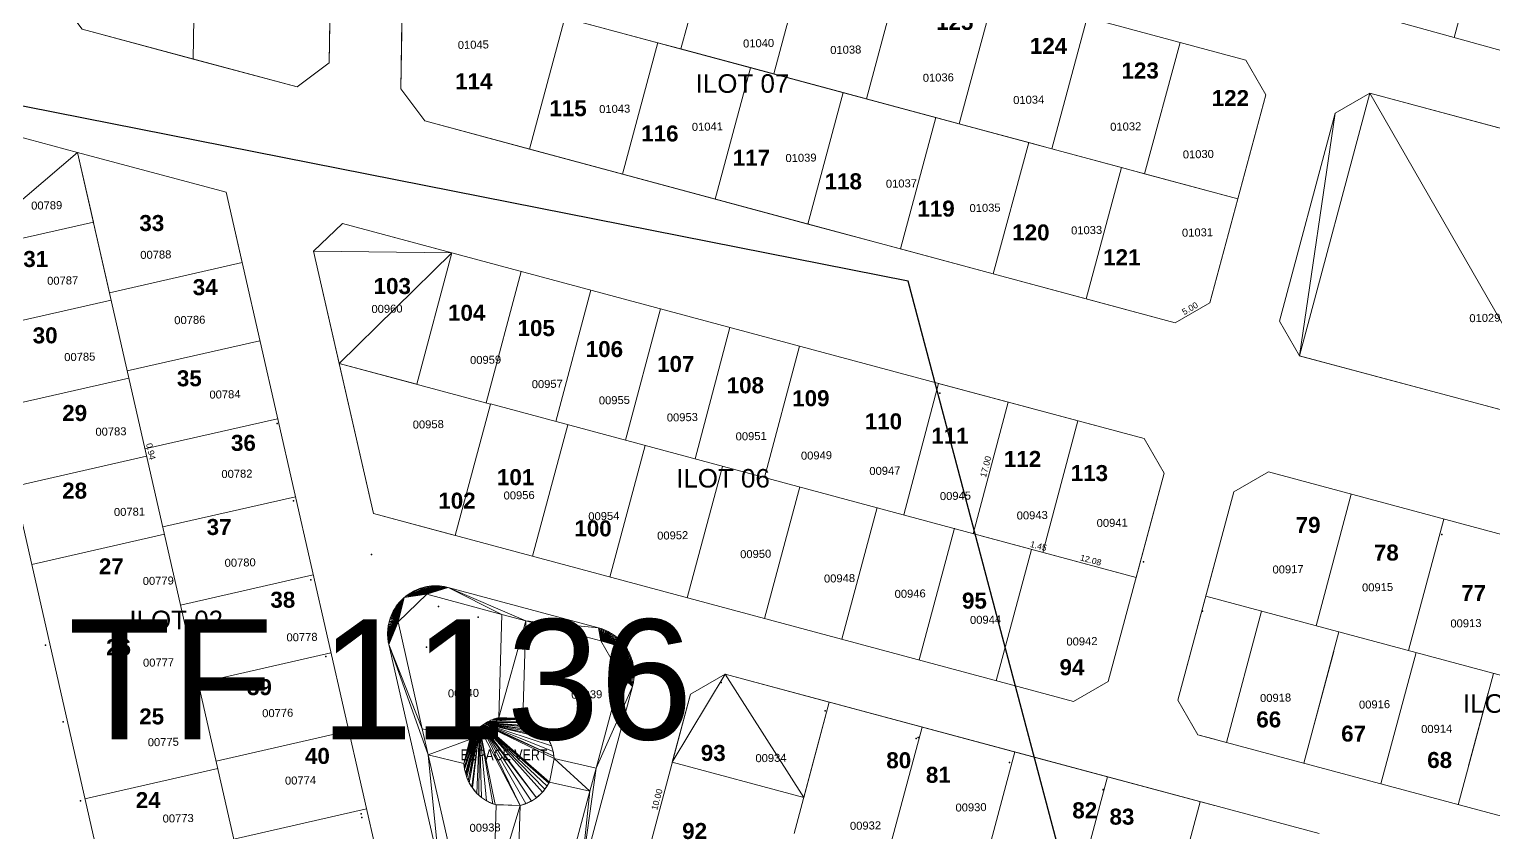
# Model space of a CAD drawing. Header units: metres. Extents: x 251686 to 255059, y 1627526 to 1631912.
# Drawn here: x 253675.9 to 253858.9, y 1630699 to 1630799.4 of the extents above; entities that cross this region are included whole.
import ezdxf
from ezdxf.enums import TextEntityAlignment as Align

# ---------------------------------------------------------------- set-up
doc = ezdxf.new("R2010")
doc.units = ezdxf.units.M
doc.header["$MEASUREMENT"] = 0
for name, color, linetype in [('limites_parcelles', 7, 'Continuous'), ('limites_tf', 7, 'Continuous'), ('numero_lot', 7, 'Continuous'), ('numero_parcelle', 7, 'Continuous'), ('toponymie', 7, 'Continuous')]:
    doc.layers.add(name, color=color, linetype=linetype)
for name, color, linetype, lineweight in [('LimiteTF', 4, 'Continuous', 13), ('Numero_TF', 7, 'Continuous', 0), ('TopoAlt', 3, 'Continuous', 0), ('TopoMat', 4, 'Continuous', 0)]:
    doc.layers.add(name, color=color, linetype=linetype, lineweight=lineweight)
doc.styles.add('Arial Narrow2', font='ARIALN.TTF', dxfattribs={"height": 1.352178})
doc.styles.add('Arial4', font='arial.ttf', dxfattribs={"height": 0.773129})
doc.styles.add('Arial9', font='arial.ttf', dxfattribs={"height": 2.319387})
doc.styles.get("Standard").update_dxf_attribs({"font": 'txt.shx'})
doc.styles.add('Style-Arial', font='arial.ttf')
doc.styles.add('style1', font='')
doc.styles.get('style1').set_extended_font_data('Times New Roman', bold=True)

# ---------------------------------------------------------------- blocks, each defined once
blk = doc.blocks.new('TCPOINT_108')
at = {"color": 0}
blk.add_point((0, 0), dxfattribs=at)
at = {"layer": 'TopoAlt'}
blk.add_attdef('ALT', text='', height=0.00762, dxfattribs=at).set_placement((0.00254, -0.00254), align=Align.TOP_LEFT)
at = {"layer": 'TopoMat'}
blk.add_attdef('MAT', (0.00254, 0.00254), '', height=0.01524, dxfattribs=at)
blk = doc.blocks.new('*U84')
at = {"layer": 'LimiteTF', "color": 5, "linetype": 'Continuous', "lineweight": 30}
for p, q in [((-15.864134, -44.465031), (-180.614134, -11.925031)), ((17.216029, -169.025147), (-15.864134, -44.465031))]:
    blk.add_line(p, q, dxfattribs=at)

msp = doc.modelspace()

# ---------------------------------------------------------------- linework, layer by layer
at = {"layer": 'limites_parcelles', "color": 7, "linetype": 'Continuous', "lineweight": 0}
for p, q in [((253696.402347, 1630795.689663), (253698.389057, 1630908.691025)), ((253713.398577, 1630795.21158), (253715.363251, 1630906.964568)), ((253827.939607, 1630795.564954), (253726.828354, 1630822.771838)), ((253722.832713, 1630819.764654), (253722.343674, 1630791.95162)), ((253858.407489, 1630814.797954), (253854.001095, 1630798.376253)), ((253757.363566, 1630796.949269), (253761.78107, 1630813.366697)), ((253768.952798, 1630793.830866), (253773.370241, 1630810.248294)), ((253780.541908, 1630790.712585), (253784.959412, 1630807.130013)), ((253722.595992, 1630806.304295), (253826.946389, 1630778.224751)), ((253792.131018, 1630787.59406), (253796.548522, 1630804.011488)), ((253742.870738, 1630800.848646), (253738.452869, 1630784.430913)), ((253803.72025, 1630784.475901), (253808.137754, 1630800.893329)), ((253897.373609, 1630786.376207), (253844.952685, 1630800.879778)), ((253682.542069, 1630799.406707), (253709.404432, 1630792.202809)), ((253754.467296, 1630797.75759), (253750.042101, 1630781.312632)), ((253815.309361, 1630781.357254), (253819.726864, 1630797.774682)), ((253766.049203, 1630794.612268), (253761.631272, 1630778.194291)), ((253827.939668, 1630795.565015), (253830.436905, 1630791.232604)), ((253722.343674, 1630791.95162), (253725.350339, 1630787.956712)), ((253773.220382, 1630775.075643), (253777.638191, 1630791.493071)), ((253823.45691, 1630765.220682), (253830.436905, 1630791.232604)), ((253843.469847, 1630791.428), (253876.158384, 1630782.656782)), ((253839.138291, 1630788.929115), (253832.158235, 1630762.917254)), ((253819.124622, 1630762.723444), (253725.350339, 1630787.956712)), ((253784.809553, 1630771.957118), (253789.227301, 1630788.374607)), ((253796.398663, 1630768.838654), (253800.816411, 1630785.256082)), ((253664.450986, 1630784.28545), (253690.213489, 1630671.142897)), ((253708.109909, 1630669.12594), (253681.947426, 1630784.025166)), ((253812.405643, 1630782.137984), (253807.987773, 1630765.719946)), ((253700.519248, 1630779.041923), (253726.25178, 1630666.031099)), ((253823.45691, 1630765.220682), (253826.946389, 1630778.224751)), ((253789.874165, 1630755.068323), (253715.061642, 1630775.139616)), ((253685.943189, 1630766.477419), (253702.521036, 1630770.2505)), ((253711.458685, 1630771.671929), (253718.920548, 1630738.898055)), ((253728.709156, 1630771.481416), (253724.340395, 1630755.05001)), ((253733.033662, 1630752.714779), (253737.401966, 1630769.146002)), ((253741.732881, 1630750.404941), (253746.095599, 1630766.813579)), ((253669.573405, 1630761.78901), (253686.151465, 1630765.562152)), ((253819.123889, 1630762.722956), (253823.45691, 1630765.220682)), ((253750.426484, 1630748.072579), (253754.789171, 1630764.481216)), ((253832.158235, 1630762.917254), (253834.657059, 1630758.585697)), ((253759.120117, 1630745.740155), (253763.482805, 1630762.148793)), ((253688.163569, 1630756.725924), (253704.741416, 1630760.499005)), ((253767.81375, 1630743.407793), (253772.176438, 1630759.816431)), ((253834.635939, 1630758.622262), (253867.353593, 1630749.843169)), ((253671.793846, 1630752.037454), (253688.371907, 1630755.810596)), ((253785.201017, 1630738.743007), (253789.563705, 1630755.151645)), ((253789.563705, 1630755.151645), (253815.238857, 1630748.263397)), ((253815.238796, 1630748.263336), (253789.874165, 1630755.068323)), ((253733.561983, 1630752.572794), (253729.156657, 1630736.151826)), ((253733.568272, 1630752.596237), (253814.246371, 1630730.894626)), ((253793.884334, 1630736.371822), (253798.257338, 1630752.819222)), ((253690.38398, 1630746.974368), (253706.961827, 1630750.747449)), ((253802.576441, 1630734.033783), (253806.950971, 1630750.48686)), ((253743.221548, 1630749.981308), (253738.816131, 1630733.56034)), ((253815.238857, 1630748.263397), (253817.744823, 1630743.932634)), ((253752.881297, 1630747.38976), (253748.476185, 1630730.96867)), ((253674.014257, 1630742.285837), (253690.592501, 1630746.05904)), ((253762.539824, 1630744.79455), (253758.13514, 1630728.377245)), ((253817.744884, 1630743.932695), (253810.764401, 1630717.91827)), ((253817.744823, 1630743.932634), (253814.246432, 1630730.89487)), ((253826.437541, 1630741.597586), (253830.769097, 1630744.096349)), ((253915.978057, 1630721.232374), (253830.769097, 1630744.096349)), ((253692.604208, 1630737.22214), (253709.182329, 1630740.995893)), ((253772.209279, 1630742.239811), (253767.794705, 1630725.785697)), ((253819.457851, 1630715.585297), (253826.437541, 1630741.597586)), ((253841.096953, 1630741.32546), (253836.725292, 1630724.883493)), ((253781.868722, 1630739.647958), (253777.454209, 1630723.194149)), ((253718.920548, 1630738.897933), (253799.90212, 1630717.171541)), ((253852.688321, 1630738.215236), (253848.281988, 1630721.793963)), ((253676.234698, 1630732.534281), (253692.812728, 1630736.307423)), ((253791.528226, 1630737.056045), (253787.113836, 1630720.602602)), ((253814.246432, 1630730.89487), (253794.873645, 1630736.105617)), ((253796.77334, 1630718.010932), (253801.173447, 1630734.411085)), ((253819.457851, 1630715.585297), (253824.030646, 1630732.627248)), ((253694.824833, 1630727.470768), (253711.401886, 1630731.244215)), ((253906.35466, 1630706.211321), (253822.947696, 1630728.591503)), ((253825.524512, 1630710.296571), (253829.930698, 1630726.717788)), ((253839.588172, 1630724.126325), (253835.1819, 1630707.705296)), ((253697.045304, 1630717.719761), (253713.623243, 1630721.492842)), ((253838.962916, 1630721.644837), (253836.481367, 1630712.546982)), ((253849.246394, 1630721.529528), (253844.841344, 1630705.113382)), ((253858.904312, 1630718.931998), (253854.500848, 1630702.521529)), ((253762.892282, 1630718.818704), (253802.270803, 1630708.252478)), ((253762.892282, 1630718.818704), (253837.118648, 1630698.901848)), ((253799.90212, 1630717.171541), (253806.432967, 1630715.419385)), ((253806.432967, 1630715.419385), (253810.764401, 1630717.91827)), ((253758.560787, 1630716.320002), (253751.12499, 1630688.607504)), ((253775.898243, 1630715.328798), (253771.492094, 1630698.90783)), ((253819.457851, 1630715.585297), (253821.956614, 1630711.253924)), ((253858.247009, 1630716.481947), (253855.800254, 1630707.363398)), ((253699.265654, 1630707.968144), (253715.843592, 1630711.741225)), ((253787.489673, 1630712.218575), (253783.083462, 1630695.797545)), ((253821.956614, 1630711.253924), (253824.030585, 1630710.697403)), ((253891.765293, 1630692.522569), (253821.956614, 1630711.253924)), ((253825.522396, 1630710.297088), (253821.956614, 1630711.253924)), ((253799.081042, 1630709.108351), (253794.674831, 1630692.687261)), ((253802.270803, 1630708.252478), (253824.030585, 1630702.41379)), ((253682.867882, 1630703.273142), (253699.474022, 1630707.052632)), ((253810.67241, 1630705.998128), (253806.266199, 1630689.576977)), ((253817.86532, 1630686.495687), (253822.263718, 1630702.887905)), ((253701.485851, 1630698.216649), (253718.063851, 1630701.98973))]:
    msp.add_line(p, q, dxfattribs=at)
at = {"layer": 'limites_parcelles', "color": 7, "linetype": 'Continuous', "lineweight": 0, "flags": 128}
for points in [[(253711.648253, 1630910.312303), (253715.363269, 1630906.964568), (253714.289488, 1630845.888955), (253713.398496, 1630795.211519), (253709.404432, 1630792.202823), (253696.402346, 1630795.689629), (253682.542064, 1630799.406716), (253679.533251, 1630803.401005), (253680.313265, 1630847.736642), (253681.312923, 1630904.620257), (253683.321304, 1630906.849259), (253698.388974, 1630908.691025), (253697.312123, 1630847.437934)], [(253745.774498, 1630800.067829), (253754.460098, 1630797.730844), (253757.363596, 1630796.949617), (253766.049294, 1630794.612606), (253768.95281, 1630793.831373), (253777.638499, 1630791.494365), (253780.541994, 1630790.713139), (253789.227667, 1630788.376134), (253792.131181, 1630787.594902), (253800.816582, 1630785.257971), (253803.720414, 1630784.476654), (253812.405938, 1630782.13969), (253815.30961, 1630781.358416), (253826.947056, 1630778.227195), (253823.45691, 1630765.22056), (253819.124546, 1630762.723204), (253807.98776, 1630765.71995), (253796.398785, 1630768.838349), (253784.809634, 1630771.956808), (253773.220523, 1630775.075267), (253761.631217, 1630778.194066), (253750.042311, 1630781.312469), (253738.4531, 1630784.430953), (253725.350722, 1630787.956226), (253722.343657, 1630791.95162), (253722.596052, 1630806.30432)]]:
    msp.add_lwpolyline(points, dxfattribs=at)
at = {"layer": 'limites_parcelles', "color": 7, "linetype": 'Continuous', "lineweight": 0}
for points in [[(253681.947426, 1630784.025166), (253700.519248, 1630779.041984), (253702.521036, 1630770.250561), (253685.943159, 1630766.477419)], [(253718.920548, 1630738.897933), (253714.651987, 1630757.64638), (253733.561983, 1630752.572794), (253729.156626, 1630736.151826)]]:
    msp.add_3dface(points, dxfattribs=at)

# ---------------------------------------------------------------- block references
at = {"layer": 'limites_tf', "color": 5, "linetype": 'Continuous', "lineweight": 30}
msp.add_blockref('*U84', (253801.601514, 1630812.401082), dxfattribs=at)
at = {"layer": 'toponymie', "lineweight": 30, "xscale": 39.374638, "yscale": 39.374638, "zscale": 39.374638}
for p in [(253789.703585, 1630753.923773), (253706.892996, 1630750.161338), (253708.939233, 1630740.50622), (253852.431849, 1630736.283731), (253718.67036, 1630733.763439), (253815.183536, 1630732.846333), (253711.106484, 1630730.616074), (253727.063332, 1630727.290689), (253822.529386, 1630726.69462), (253732.020906, 1630725.957535), (253677.969647, 1630722.46213), (253713.000703, 1630721.052967), (253725.567158, 1630722.184098), (253762.378421, 1630717.79559), (253757.644873, 1630715.618338), (253775.367925, 1630714.25818), (253680.1569, 1630712.856018), (253715.21396, 1630711.109816), (253786.768245, 1630710.808781), (253798.424595, 1630707.790431), (253810.134951, 1630704.40904), (253682.321151, 1630703.019879), (253717.407214, 1630701.363687), (253717.479222, 1630700.915635)]:
    msp.add_blockref('TCPOINT_108', p, dxfattribs=at)
at = {"layer": 'toponymie', "xscale": 39.374638, "yscale": 39.374638, "zscale": 39.374638}
for p in [(253787.017274, 1630710.912793, 18.066092), (253810.113948, 1630704.372036, 17.70505)]:
    msp.add_blockref('TCPOINT_108', p, dxfattribs=at)

# ---------------------------------------------------------------- texts
at = {"layer": 'limites_parcelles', "color": 7, "linetype": 'Continuous', "lineweight": 0, "style": 'Arial4'}
for s, rotation, p in [('5.00', 29.959852, (253821.275872, 1630763.997701)), ('0.94', 282.828046, (253690.517602, 1630746.523144)), ('17.00', 75.110771, (253796.041871, 1630744.602939)), ('1.45', 344.945458, (253801.882819, 1630734.251216)), ('12.08', 344.944367, (253808.419281, 1630732.492955)), ('10.00', 74.980372, (253754.958502, 1630703.010111))]:
    msp.add_text(s, height=0.773219, rotation=rotation, dxfattribs=at).set_placement(p, align=Align.BOTTOM_CENTER)
at = {"layer": 'numero_lot', "color": 5, "linetype": 'ByBlock', "style": 'Arial9'}
for s, p in [('ILOT 07', (253759.199228, 1630790.77276)), ('ILOT 06', (253756.766268, 1630741.451621)), ('ILOT 02', (253688.43417, 1630723.748949)), ('ILOT 04', (253855.089905, 1630713.307982))]:
    msp.add_text(s, height=2.319656, dxfattribs=at).set_placement(p, align=Align.BOTTOM_LEFT)
at = {"layer": 'numero_lot', "color": 82, "linetype": 'ByBlock', "style": 'Arial Narrow2'}
msp.add_text('ESPACE VERT', height=1.352334, dxfattribs=at).set_placement((253729.827999, 1630707.662037), align=Align.BOTTOM_LEFT)
at = {"layer": 'numero_lot', "color": 7, "linetype": 'Continuous', "lineweight": 0, "char_height": 2, "attachment_point": 7, "line_spacing_factor": 0.72, "style": 'style1'}
for s, insert in [('\\fArial|b1|i0|c00|p39;125', (253789.247323, 1630799.306832)), ('\\fArial|b1|i0|c00|p39;124', (253800.972435, 1630796.339997)), ('\\fArial|b1|i0|c00|p39;123', (253812.415105, 1630793.22074)), ('\\fArial|b1|i0|c00|p39;114', (253729.142587, 1630791.91352)), ('\\fArial|b1|i0|c00|p39;115', (253740.923064, 1630788.521038)), ('\\fArial|b1|i0|c00|p39;122', (253823.692533, 1630789.812691)), ('\\fArial|b1|i0|c00|p39;116', (253752.39772, 1630785.361798)), ('\\fArial|b1|i0|c00|p39;117', (253763.831844, 1630782.351745)), ('\\fArial|b1|i0|c00|p39;118', (253775.318708, 1630779.382468)), ('\\fArial|b1|i0|c00|p39;119', (253786.911969, 1630775.974786)), ('\\fArial|b1|i0|c00|p39;33', (253689.680469, 1630774.169157)), ('\\fArial|b1|i0|c00|p39;120', (253798.762279, 1630772.996658)), ('\\fArial|b1|i0|c00|p39;31', (253675.176165, 1630769.672787)), ('\\fArial|b1|i0|c00|p39;121', (253810.125045, 1630769.921778)), ('\\fArial|b1|i0|c00|p39;103', (253718.954976, 1630766.294283)), ('\\fArial|b1|i0|c00|p39;34', (253696.355466, 1630766.158037)), ('\\fArial|b1|i0|c00|p39;104', (253728.252255, 1630762.958203)), ('\\fArial|b1|i0|c00|p39;105', (253736.945736, 1630761.04514)), ('\\fArial|b1|i0|c00|p39;30', (253676.351442, 1630760.132315)), ('\\fArial|b1|i0|c00|p39;106', (253745.46485, 1630758.423987)), ('\\fArial|b1|i0|c00|p39;107', (253754.385377, 1630756.562138)), ('\\fArial|b1|i0|c00|p39;35', (253694.370251, 1630754.768046)), ('\\fArial|b1|i0|c00|p39;108', (253763.078583, 1630753.89209)), ('\\fArial|b1|i0|c00|p39;109', (253771.2652, 1630752.276547)), ('\\fArial|b1|i0|c00|p39;29', (253680.043031, 1630750.433499)), ('\\fArial|b1|i0|c00|p39;110', (253780.332045, 1630749.389067)), ('\\fArial|b1|i0|c00|p39;36', (253701.130982, 1630746.70211)), ('\\fArial|b1|i0|c00|p39;111', (253788.652466, 1630747.611761)), ('\\fArial|b1|i0|c00|p39;112', (253797.719312, 1630744.724281)), ('\\fArial|b1|i0|c00|p39;113', (253806.072451, 1630742.925977)), ('\\fArial|b1|i0|c00|p39;28', (253680.037934, 1630740.730838)), ('\\fArial|b1|i0|c00|p39;101', (253734.368681, 1630742.416772)), ('\\fArial|b1|i0|c00|p39;102', (253727.039621, 1630739.478716)), ('\\fArial|b1|i0|c00|p39;37', (253698.087631, 1630736.187404)), ('\\fArial|b1|i0|c00|p39;100', (253744.041185, 1630736.015064)), ('\\fArial|b1|i0|c00|p39;79', (253834.177311, 1630736.447571)), ('\\fArial|b1|i0|c00|p39;78', (253843.958376, 1630732.997373)), ('\\fArial|b1|i0|c00|p39;27', (253684.62721, 1630731.299753)), ('\\fArial|b1|i0|c00|p39;77', (253854.872702, 1630727.981468)), ('\\fArial|b1|i0|c00|p39;38', (253706.054343, 1630727.097851)), ('\\fArial|b1|i0|c00|p39;95', (253792.483793, 1630726.989156)), ('\\fArial|b1|i0|c00|p39;26', (253685.530391, 1630721.169675)), ('\\fArial|b1|i0|c00|p39;94', (253804.674157, 1630718.662525)), ('\\fArial|b1|i0|c00|p39;39', (253703.132526, 1630716.178191)), ('\\fArial|b1|i0|c00|p39;25', (253689.667253, 1630712.525363)), ('\\fArial|b1|i0|c00|p39;66', (253829.259303, 1630712.14978)), ('\\fArial|b1|i0|c00|p39;67', (253839.870549, 1630710.381437)), ('\\fArial|b1|i0|c00|p39;93', (253759.845665, 1630707.95401)), ('\\fArial|b1|i0|c00|p39;40', (253710.376743, 1630707.585888)), ('\\fArial|b1|i0|c00|p39;80', (253783.024434, 1630707.041795)), ('\\fArial|b1|i0|c00|p39;68', (253850.626072, 1630707.080126)), ('\\fArial|b1|i0|c00|p39;81', (253787.972395, 1630705.228597)), ('\\fArial|b1|i0|c00|p39;24', (253689.22839, 1630702.091355)), ('\\fArial|b1|i0|c00|p39;82', (253806.271937, 1630700.78863)), ('\\fArial|b1|i0|c00|p39;83', (253810.917006, 1630699.993799)), ('\\fArial|b1|i0|c00|p39;92', (253757.517637, 1630698.20514))]:
    msp.add_mtext(s, dxfattribs=dict(at, insert=insert))
at = {"layer": 'numero_parcelle', "color": 5, "lineweight": 0, "style": 'Style-Arial'}
for s, p in [('01045', (253729.462607, 1630797.943799)), ('01040', (253765.111944, 1630798.128507)), ('01038', (253776.007307, 1630797.315017)), ('01036', (253787.573659, 1630793.838169)), ('01034', (253798.867797, 1630791.063209)), ('01043', (253747.13221, 1630789.92905)), ('01041', (253758.711779, 1630787.710315)), ('01032', (253810.994731, 1630787.720278)), ('01039', (253770.413503, 1630783.812627)), ('01030', (253820.064636, 1630784.264733)), ('01037', (253782.96124, 1630780.605081)), ('00789', (253676.14853, 1630777.869266)), ('01035', (253793.413771, 1630777.559351)), ('01033', (253806.105692, 1630774.769707)), ('01031', (253819.961888, 1630774.484335)), ('00788', (253689.786005, 1630771.710856)), ('00787', (253678.147119, 1630768.475841)), ('00960', (253718.676945, 1630764.948068)), ('00786', (253694.034661, 1630763.552776)), ('01029', (253855.8761, 1630763.806034)), ('00785', (253680.284041, 1630758.941075)), ('00959', (253730.99693, 1630758.566945)), ('00957', (253738.707164, 1630755.553734)), ('00784', (253698.428303, 1630754.256947)), ('00955', (253747.091375, 1630753.529288)), ('00958', (253723.833984, 1630750.509459)), ('00953', (253755.58501, 1630751.393042)), ('00783', (253684.18082, 1630749.610499)), ('00951', (253764.186907, 1630749.034361)), ('00949', (253772.345878, 1630746.625008)), ('00947', (253780.89713, 1630744.709456)), ('00782', (253699.921928, 1630744.329263)), ('00956', (253735.187834, 1630741.648873)), ('00945', (253789.712064, 1630741.57399)), ('00781', (253686.495183, 1630739.582837)), ('00954', (253745.777958, 1630739.048005)), ('00943', (253799.308655, 1630739.149534)), ('00941', (253809.303284, 1630738.204809)), ('00952', (253754.379274, 1630736.634005)), ('00950', (253764.751131, 1630734.312054)), ('00780', (253700.324721, 1630733.236845)), ('00917', (253831.276701, 1630732.396888, 22.115561)), ('00779', (253690.094147, 1630730.966244)), ('00948', (253775.226019, 1630731.269799)), ('00915', (253842.464701, 1630730.155308, 22.115561)), ('00946', (253784.053738, 1630729.351343)), ('00944', (253793.475733, 1630726.09885)), ('00913', (253853.509014, 1630725.653026, 22.115561)), ('00778', (253708.056687, 1630723.923075)), ('00942', (253805.523304, 1630723.396226)), ('00777', (253690.126682, 1630720.754151)), ('00940', (253728.229956, 1630716.922657, 22.115561)), ('00939', (253743.639453, 1630716.760772, 22.115561)), ('00918', (253829.720356, 1630716.341403, 22.115561)), ('00916', (253842.083654, 1630715.515859, 22.115561)), ('00776', (253705.020911, 1630714.442651)), ('00914', (253849.850197, 1630712.464791, 22.115561)), ('00775', (253690.721366, 1630710.815926)), ('00934', (253766.660749, 1630708.821867, 22.115561)), ('00774', (253707.868601, 1630706.019514)), ('00930', (253791.66031, 1630702.653318, 22.115561)), ('00773', (253692.578682, 1630701.284098)), ('00938', (253730.932456, 1630700.120497, 22.115561)), ('00932', (253778.475126, 1630700.371378, 22.115561))]:
    msp.add_text(s, height=1, rotation=1.13223, dxfattribs=at).set_placement(p, align=Align.TOP_LEFT)
at = {"layer": 'numero_tf', "color": 4, "linetype": 'Continuous', "lineweight": 0, "style": 'Style-Arial'}
msp.add_text('TF 1136', height=15, dxfattribs=at).set_placement((253680.811489, 1630710.670483))

# ---------------------------------------------------------------- meshes
at = {"layer": 'limites_parcelles', "color": 7, "linetype": 'Continuous', "lineweight": 0}
mesh = msp.add_polyface(dxfattribs=at)
corners = [(253834.66475, 1630758.61457), (253843.469847, 1630791.428), (253839.138291, 1630788.929115), (253867.353593, 1630749.843169), (253876.158384, 1630782.656782), (253871.685088, 1630752.341933), (253878.657148, 1630778.325287), (253832.158235, 1630762.917254)]
mesh.append_faces([[corners[k] for k in face] for face in [(0, 2, 7)]], dxfattribs={"vtx0": -1, "color": 7})
mesh.append_faces([[corners[k] for k in face] for face in [(3, 1, 0)]], dxfattribs={"vtx0": -1, "vtx1": -1, "color": 7})
mesh.append_faces([[corners[k] for k in face] for face in [(0, 1, 2), (3, 4, 1)]], dxfattribs={"vtx0": -1, "vtx2": -1, "color": 7})
mesh.append_faces([[corners[k] for k in face] for face in [(3, 5, 4)]], dxfattribs={"vtx1": -1, "vtx2": -1, "color": 7})
mesh.append_faces([[corners[k] for k in face] for face in [(5, 6, 4)]], dxfattribs={"vtx2": -1, "color": 7})
mesh = msp.add_polyface(dxfattribs=at)
corners = [(253681.947426, 1630784.025105), (253683.931054, 1630775.313769), (253667.349698, 1630771.539895), (253664.450986, 1630784.28545), (253668.053972, 1630787.753014)]
mesh.append_faces([[corners[k] for k in face] for face in [(0, 2, 4)]], dxfattribs={"vtx0": -1, "vtx1": -1, "color": 7})
mesh.append_faces([[corners[k] for k in face] for face in [(0, 1, 2), (2, 3, 4)]], dxfattribs={"vtx2": -1, "color": 7})
mesh = msp.add_polyface(dxfattribs=at)
corners = [(253714.651987, 1630757.64638), (253711.458716, 1630771.67199), (253728.709156, 1630771.481416), (253724.340365, 1630755.05001), (253715.061642, 1630775.139616)]
mesh.append_faces([[corners[k] for k in face] for face in [(0, 2, 3)]], dxfattribs={"vtx0": -1, "color": 7})
mesh.append_faces([[corners[k] for k in face] for face in [(0, 1, 2)]], dxfattribs={"vtx1": -1, "vtx2": -1, "color": 7})
mesh.append_faces([[corners[k] for k in face] for face in [(1, 4, 2)]], dxfattribs={"vtx2": -1, "color": 7})
mesh = msp.add_polyface(dxfattribs=at)
corners = [(253722.431239, 1630728.085707), (253722.004035, 1630725.355532), (253722.321485, 1630727.971558), (253727.803046, 1630729.768763), (253725.607235, 1630728.822914), (253727.647022, 1630729.795744), (253723.27826, 1630728.798375), (253723.409501, 1630728.887008), (253724.832151, 1630729.572085), (253724.983261, 1630729.619393), (253723.95644, 1630729.205954), (253724.09818, 1630729.276519), (253734.998886, 1630726.301565), (253728.266112, 1630729.66316), (253725.135562, 1630729.662733), (253725.288961, 1630729.702044), (253725.754621, 1630729.7955), (253725.911317, 1630729.818451), (253725.443337, 1630729.737265), (253725.598597, 1630729.768458), (253721.642604, 1630727.09725), (253721.729528, 1630727.22959), (253722.214783, 1630727.85454), (253724.241751, 1630729.34336), (253722.778019, 1630728.410268), (253727.490326, 1630729.818635), (253727.958307, 1630729.737631), (253728.112713, 1630729.70241), (253726.384241, 1630729.86228), (253726.542463, 1630729.868567), (253724.53393, 1630729.465505), (253724.682323, 1630729.520748), (253723.543031, 1630728.972101), (253723.678759, 1630729.053714), (253721.479407, 1630726.825856), (253721.55922, 1630726.962591), (253722.543953, 1630728.196926), (253726.068562, 1630729.837191), (253726.226234, 1630729.851841), (253721.819901, 1630727.35961), (253722.659598, 1630728.305154), (253723.816592, 1630729.131665), (253723.023012, 1630728.610914), (253723.1494, 1630728.706323), (253727.017402, 1630729.862402), (253727.17541, 1630729.851964), (253721.913692, 1630727.487249), (253724.387031, 1630729.406355), (253727.333082, 1630729.837374), (253726.700806, 1630729.870704), (253726.85915, 1630729.868628), (253722.01081, 1630727.612324), (253722.111194, 1630727.734775), (253737.97622, 1630725.502278), (253722.899188, 1630728.512209)]
mesh.append_faces([[corners[k] for k in face] for face in [(0, 1, 2), (3, 4, 5), (2, 1, 22), (39, 1, 21), (24, 1, 40), (10, 4, 41), (25, 4, 48), (51, 1, 46), (20, 1, 35), (42, 4, 54), (47, 4, 23), (37, 4, 17)]], dxfattribs={"vtx0": -1, "vtx1": -1, "color": 7})
mesh.append_faces([[corners[k] for k in face] for face in [(53, 12, 13)]], dxfattribs={"vtx0": -1, "vtx1": -1, "vtx2": -1, "color": 7})
mesh.append_faces([[corners[k] for k in face] for face in [(4, 6, 7), (4, 8, 9), (4, 14, 15), (4, 16, 17), (4, 18, 19), (4, 11, 23), (4, 26, 27), (4, 28, 29), (4, 30, 31), (4, 32, 33), (4, 31, 8), (4, 44, 45), (4, 15, 18), (4, 49, 50), (4, 27, 13), (4, 38, 28), (4, 50, 44), (4, 33, 41), (4, 7, 32), (4, 43, 6), (4, 24, 54), (4, 19, 16), (4, 29, 49), (4, 9, 14), (4, 45, 48)]], dxfattribs={"vtx0": -1, "vtx2": -1, "color": 7})
mesh.append_faces([[corners[k] for k in face] for face in [(10, 11, 4), (12, 4, 13), (20, 21, 1), (4, 1, 24), (25, 5, 4), (34, 35, 1), (0, 36, 1), (37, 38, 4), (3, 26, 4), (42, 43, 4), (39, 46, 1), (47, 30, 4), (51, 52, 1), (52, 22, 1), (36, 40, 1)]], dxfattribs={"vtx1": -1, "vtx2": -1, "color": 7})
mesh = msp.add_polyface(dxfattribs=at)
corners = [(253751.473846, 1630719.505002), (253749.86636, 1630718.649373), (253751.453641, 1630719.662979), (253750.662778, 1630721.901275), (253750.579272, 1630722.036911), (253750.109247, 1630722.679319), (253747.367902, 1630722.98099), (253750.005231, 1630722.8), (253749.558341, 1630723.253849), (253749.674566, 1630723.144888), (253750.818924, 1630721.623594), (253750.891442, 1630721.481732), (253751.489839, 1630719.346475), (253751.501681, 1630719.187582), (253751.400656, 1630719.977163), (253751.429224, 1630719.820407), (253748.394632, 1630724.085549), (253748.53332, 1630724.007171), (253749.78786, 1630723.032815), (253748.669933, 1630723.925191), (253751.367938, 1630720.133065), (253737.97622, 1630725.502278), (253747.067147, 1630724.618264), (253751.142997, 1630720.896581), (253751.085923, 1630721.04528), (253749.439309, 1630723.359696), (253749.317469, 1630723.462308), (253747.966787, 1630724.29822), (253748.111274, 1630724.231135), (253749.898102, 1630722.917872), (253750.401517, 1630722.301346), (253750.492165, 1630722.170288), (253750.742743, 1630721.763503), (253734.60492, 1630713.40023), (253734.998886, 1630726.301565), (253750.307451, 1630722.429901), (253750.960115, 1630721.337978), (253751.024942, 1630721.192514), (253751.509251, 1630719.028506), (253747.82053, 1630724.36146), (253750.210028, 1630722.555892), (253748.804226, 1630723.839549), (253748.93626, 1630723.750366), (253751.245121, 1630720.594788), (253751.290109, 1630720.442), (253751.331068, 1630720.288051), (253728.266112, 1630729.66316), (253751.196043, 1630720.746356), (253748.25393, 1630724.160204), (253747.372541, 1630724.527556), (253747.523316, 1630724.476158), (253749.065853, 1630723.657765), (253749.192942, 1630723.561685), (253747.672686, 1630724.420793), (253747.220485, 1630724.574925), (253751.512608, 1630718.869186)]
mesh.append_faces([[corners[k] for k in face] for face in [(0, 1, 2), (3, 1, 4), (5, 6, 7), (18, 6, 9), (21, 22, 6), (23, 1, 24), (25, 6, 26), (12, 1, 0), (38, 1, 13), (20, 1, 45), (36, 1, 11), (41, 6, 19), (10, 1, 32), (45, 1, 44), (2, 1, 15), (7, 6, 29), (51, 6, 42), (47, 1, 23), (6, 4, 1)]], dxfattribs={"vtx0": -1, "vtx1": -1, "color": 7})
mesh.append_faces([[corners[k] for k in face] for face in [(6, 8, 9), (6, 16, 17), (6, 17, 19), (6, 27, 28), (6, 30, 31), (6, 31, 4), (21, 33, 34), (6, 35, 30), (6, 39, 27), (21, 46, 22), (6, 28, 48), (6, 48, 16), (6, 49, 50), (6, 50, 53), (6, 54, 49), (6, 53, 39), (6, 22, 54), (6, 52, 26), (6, 40, 35)]], dxfattribs={"vtx0": -1, "vtx2": -1, "color": 7})
mesh.append_faces([[corners[k] for k in face] for face in [(10, 11, 1), (12, 13, 1), (14, 15, 1), (20, 14, 1), (18, 29, 6), (3, 32, 1), (36, 37, 1), (5, 40, 6), (41, 42, 6), (43, 44, 1), (47, 43, 1), (25, 8, 6), (37, 24, 1), (51, 52, 6), (38, 55, 1)]], dxfattribs={"vtx1": -1, "vtx2": -1, "color": 7})
mesh = msp.add_polyface(dxfattribs=at)
corners = [(253720.763565, 1630723.004735), (253720.742811, 1630723.161736), (253722.004035, 1630725.355532), (253734.025751, 1630713.230594), (253737.602978, 1630713.281869), (253733.884041, 1630713.178647), (253730.246108, 1630707.662261), (253731.570022, 1630711.536428), (253731.668911, 1630711.650455), (253720.764359, 1630724.740593), (253720.789416, 1630724.896922), (253734.168803, 1630713.278756), (253725.042167, 1630712.011825), (253730.96723, 1630710.670483), (253725.780625, 1630708.768407), (253720.817496, 1630722.692688), (253720.850611, 1630722.537823), (253720.701363, 1630723.793523), (253720.701424, 1630723.951867), (253731.983278, 1630711.976237), (253730.326226, 1630706.923162), (253731.8756, 1630711.870451), (253720.705483, 1630723.635241), (253733.743766, 1630713.122915), (253733.605017, 1630713.063521), (253720.889159, 1630725.361331), (253720.851832, 1630725.207444), (253721.197026, 1630726.25914), (253721.135892, 1630726.113066), (253720.930546, 1630725.514181), (253720.743482, 1630724.583592), (253721.025314, 1630725.81634), (253720.975931, 1630725.665871), (253721.330739, 1630726.546222), (253721.261975, 1630726.403566), (253731.122858, 1630710.929119), (253731.205783, 1630711.055293), (253732.093704, 1630712.079154), (253732.206815, 1630712.179019), (253720.713755, 1630723.47708), (253733.198904, 1630712.863486), (253738.568177, 1630712.872337), (253733.067235, 1630712.789686), (253721.403227, 1630726.687046), (253734.313077, 1630713.323134), (253734.458479, 1630713.363605), (253720.726696, 1630724.426165), (253720.78847, 1630722.848345), (253721.479407, 1630726.825856), (253731.292006, 1630711.179148), (253731.381493, 1630711.300683), (253720.705697, 1630724.110149), (253720.818564, 1630725.05258), (253733.332494, 1630712.933745), (253720.714121, 1630724.268309), (253720.726207, 1630723.319225), (253733.467886, 1630713.000465), (253732.440851, 1630712.369715), (253732.322581, 1630712.275954), (253731.77079, 1630711.761857), (253731.474186, 1630711.419837), (253739.441051, 1630712.29152), (253732.937582, 1630712.712406), (253721.078635, 1630725.965466)]
mesh.append_faces([[corners[k] for k in face] for face in [(57, 38, 58)]], dxfattribs={"vtx0": -1, "color": 7})
mesh.append_faces([[corners[k] for k in face] for face in [(3, 4, 5), (11, 4, 3), (15, 2, 16), (19, 20, 21), (23, 4, 24), (25, 2, 26), (27, 2, 28), (9, 2, 30), (31, 2, 32), (32, 2, 29), (33, 2, 34), (40, 41, 42), (43, 2, 33), (0, 2, 47), (51, 2, 18), (52, 2, 10), (54, 2, 51), (39, 2, 55), (28, 2, 63)]], dxfattribs={"vtx0": -1, "vtx1": -1, "color": 7})
mesh.append_faces([[corners[k] for k in face] for face in [(12, 14, 16), (6, 8, 21), (6, 50, 7), (53, 24, 4)]], dxfattribs={"vtx0": -1, "vtx1": -1, "vtx2": -1, "color": 7})
mesh.append_faces([[corners[k] for k in face] for face in [(6, 7, 8), (6, 35, 36), (6, 49, 50), (6, 36, 49), (61, 62, 42)]], dxfattribs={"vtx0": -1, "vtx2": -1, "color": 7})
mesh.append_faces([[corners[k] for k in face] for face in [(59, 21, 8)]], dxfattribs={"vtx1": -1, "color": 7})
mesh.append_faces([[corners[k] for k in face] for face in [(0, 1, 2), (9, 10, 2), (12, 13, 14), (17, 18, 2), (22, 17, 2), (25, 29, 2), (39, 22, 2), (46, 30, 2), (43, 48, 2), (40, 53, 41), (52, 26, 2), (54, 46, 2), (1, 55, 2), (23, 5, 4), (2, 12, 16), (15, 47, 2), (27, 34, 2), (31, 63, 2)]], dxfattribs={"vtx1": -1, "vtx2": -1, "color": 7})
mesh.append_faces([[corners[k] for k in face] for face in [(19, 37, 38), (11, 44, 45), (53, 56, 24), (50, 60, 7)]], dxfattribs={"vtx2": -1, "color": 7})
mesh = msp.add_polyface(dxfattribs=at)
corners = [(253732.810034, 1630712.631708), (253741.392662, 1630709.169943), (253741.496281, 1630708.579237), (253751.443996, 1630717.916805), (253749.86636, 1630718.649373), (253751.465972, 1630718.074599), (253738.955429, 1630712.643368), (253739.441051, 1630712.29152), (253738.699266, 1630712.799453), (253734.168803, 1630713.278756), (253734.458479, 1630713.363605), (253737.602978, 1630713.281869), (253740.853812, 1630705.206899), (253732.561562, 1630712.460302), (253732.684653, 1630712.547653), (253738.82837, 1630712.72315), (253741.001168, 1630710.301849), (253741.176084, 1630709.887372), (253740.935578, 1630710.436752), (253751.506626, 1630718.550668), (253751.511692, 1630718.709927), (253737.97622, 1630725.502278), (253734.60492, 1630713.40023), (253739.669196, 1630712.096734), (253740.092859, 1630711.672308), (253732.937582, 1630712.712406), (253739.991224, 1630711.782611), (253739.886659, 1630711.890168), (253738.163956, 1630713.069809), (253738.300416, 1630713.007606), (253738.435197, 1630712.941742), (253740.793777, 1630710.701065), (253740.63815, 1630710.957503), (253740.866417, 1630710.569885), (253751.497286, 1630718.391653), (253751.483735, 1630718.232943), (253740.717688, 1630710.830353), (253739.202925, 1630712.473914), (253739.080291, 1630712.560289), (253741.121451, 1630710.027098), (253741.063126, 1630710.165297), (253737.745267, 1630713.234439), (253733.332494, 1630712.933745), (253746.765782, 1630707.094019), (253751.314587, 1630717.293198), (253738.568177, 1630712.872337), (253740.191565, 1630711.55938), (253740.287218, 1630711.443827), (253740.379758, 1630711.325771), (253740.469154, 1630711.205335), (253740.555285, 1630711.082579), (253737.886275, 1630713.183286), (253738.025878, 1630713.128409), (253733.067235, 1630712.789686), (253739.55642, 1630712.195684), (253751.353166, 1630717.447757), (253751.387593, 1630717.603292), (253751.41787, 1630717.759682), (253739.323209, 1630712.384304), (253739.779316, 1630711.994916), (253751.512608, 1630718.869186)]
mesh.append_faces([[corners[k] for k in face] for face in [(6, 8, 15), (31, 32, 36), (28, 51, 52), (27, 23, 59)]], dxfattribs={"vtx0": -1, "color": 7})
mesh.append_faces([[corners[k] for k in face] for face in [(3, 4, 5), (16, 17, 18), (19, 4, 20), (37, 7, 38), (41, 42, 11), (48, 24, 47), (8, 53, 45), (44, 4, 55), (56, 4, 57), (5, 4, 35), (0, 2, 14), (57, 4, 3), (32, 48, 50), (38, 7, 6), (25, 24, 0), (20, 4, 60)]], dxfattribs={"vtx0": -1, "vtx1": -1, "color": 7})
mesh.append_faces([[corners[k] for k in face] for face in [(0, 1, 2), (6, 7, 8), (9, 10, 11), (23, 24, 25), (31, 0, 32), (31, 17, 0), (31, 18, 17), (28, 45, 41), (17, 1, 0), (27, 24, 23), (23, 25, 7), (32, 0, 48), (41, 45, 42), (48, 0, 24), (7, 53, 8)]], dxfattribs={"vtx0": -1, "vtx1": -1, "vtx2": -1, "color": 7})
mesh.append_faces([[corners[k] for k in face] for face in [(12, 13, 14), (28, 30, 45), (28, 41, 51)]], dxfattribs={"vtx0": -1, "vtx2": -1, "color": 7})
mesh.append_faces([[corners[k] for k in face] for face in [(26, 24, 27), (39, 17, 40), (46, 47, 24), (54, 23, 7)]], dxfattribs={"vtx1": -1, "color": 7})
mesh.append_faces([[corners[k] for k in face] for face in [(21, 11, 22), (34, 35, 4), (10, 22, 11), (16, 40, 17), (43, 4, 44), (56, 55, 4), (19, 34, 4)]], dxfattribs={"vtx1": -1, "vtx2": -1, "color": 7})
mesh.append_faces([[corners[k] for k in face] for face in [(28, 29, 30), (31, 33, 18), (48, 49, 50), (37, 58, 7)]], dxfattribs={"vtx2": -1, "color": 7})
mesh = msp.add_polyface(dxfattribs=at)
corners = [(253733.8494, 1630702.633176), (253733.045749, 1630703.019939), (253732.206815, 1630712.179019), (253730.246108, 1630707.662261), (253725.780625, 1630708.768407), (253730.96723, 1630710.670483), (253731.8756, 1630711.870451), (253730.326226, 1630706.923162), (253730.30242, 1630707.07003), (253731.297927, 1630704.610516), (253731.477543, 1630704.373245), (253731.386163, 1630704.49069), (253732.312998, 1630703.52836), (253732.087721, 1630703.722779), (253732.429375, 1630703.435698), (253731.04335, 1630710.800869), (253731.872975, 1630703.928797), (253732.792668, 1630703.176451), (253732.91817, 1630703.096486), (253732.199062, 1630703.624074), (253733.17528, 1630702.946688), (253733.306704, 1630702.876917), (253731.669399, 1630704.145802), (253731.769752, 1630704.035926), (253737.271366, 1630702.42374), (253734.129614, 1630702.533066), (253732.548193, 1630703.346088), (253732.669301, 1630703.259652), (253731.983278, 1630711.976237), (253730.772567, 1630705.508203), (253730.599695, 1630705.919628), (253730.420719, 1630706.487015), (253730.385376, 1630706.631563), (253730.353878, 1630706.776966), (253730.905639, 1630705.242059), (253731.979005, 1630703.824354), (253732.440851, 1630712.369715), (253737.986994, 1630702.656066), (253730.653687, 1630705.781001), (253730.711311, 1630705.643778), (253733.439929, 1630702.810625), (253730.50273, 1630706.200971), (253730.549335, 1630706.059659), (253730.837333, 1630705.374216), (253732.561562, 1630712.460302), (253739.294519, 1630703.394067), (253731.212864, 1630704.732601), (253731.131037, 1630704.856883), (253731.052537, 1630704.98324), (253730.977363, 1630705.111673), (253730.459847, 1630706.343444), (253730.266435, 1630707.365413), (253730.254318, 1630707.513745), (253730.282489, 1630707.217508), (253733.711353, 1630702.688724), (253731.122858, 1630710.929119), (253720.850611, 1630722.537823), (253727.128834, 1630694.963281), (253738.665387, 1630702.981421), (253731.571976, 1630704.258242)]
mesh.append_faces([[corners[k] for k in face] for face in [(9, 10, 11), (17, 1, 18), (22, 16, 23), (26, 17, 27), (38, 29, 39), (41, 30, 42)]], dxfattribs={"vtx0": -1, "color": 7})
mesh.append_faces([[corners[k] for k in face] for face in [(12, 13, 14), (30, 29, 38), (56, 4, 57), (53, 6, 8), (3, 53, 52)]], dxfattribs={"vtx0": -1, "vtx1": -1, "color": 7})
mesh.append_faces([[corners[k] for k in face] for face in [(0, 1, 2), (2, 13, 16), (9, 16, 10), (24, 25, 2), (28, 29, 30), (28, 34, 29), (36, 37, 24), (9, 2, 16), (0, 2, 25), (26, 1, 17), (36, 24, 2), (28, 2, 34), (2, 14, 13), (41, 28, 30), (40, 1, 54), (3, 6, 53), (36, 58, 37), (22, 10, 16), (28, 31, 7), (34, 2, 46), (2, 1, 14)]], dxfattribs={"vtx0": -1, "vtx1": -1, "vtx2": -1, "color": 7})
mesh.append_faces([[corners[k] for k in face] for face in [(6, 7, 8), (3, 5, 15), (31, 33, 7), (34, 46, 47), (34, 47, 48), (3, 15, 55), (28, 50, 31)]], dxfattribs={"vtx0": -1, "vtx2": -1, "color": 7})
mesh.append_faces([[corners[k] for k in face] for face in [(19, 13, 12), (20, 1, 21), (35, 16, 13), (49, 34, 48), (51, 52, 53)]], dxfattribs={"vtx1": -1, "color": 7})
mesh.append_faces([[corners[k] for k in face] for face in [(3, 4, 5), (26, 14, 1), (40, 21, 1), (36, 44, 45), (41, 50, 28), (9, 46, 2)]], dxfattribs={"vtx1": -1, "vtx2": -1, "color": 7})
mesh.append_faces([[corners[k] for k in face] for face in [(31, 32, 33), (34, 43, 29), (22, 59, 10)]], dxfattribs={"vtx2": -1, "color": 7})
mesh = msp.add_polyface(dxfattribs=at)
corners = [(253741.524452, 1630708.280619), (253732.684653, 1630712.547653), (253741.496281, 1630708.579237), (253738.795529, 1630703.057175), (253739.294519, 1630703.394067), (253739.173197, 1630703.304884), (253741.452331, 1630708.875964), (253741.392662, 1630709.169943), (253740.071495, 1630704.104171), (253739.64368, 1630703.680538), (253744.682716, 1630692.653139), (253744.627228, 1630692.503951), (253742.886976, 1630692.638549), (253741.512366, 1630708.430111), (253741.317489, 1630709.460321), (253741.357013, 1630709.31559), (253741.176084, 1630709.887372), (253741.47629, 1630708.727875), (253744.734235, 1630692.803669), (253744.781787, 1630692.955542), (253744.825249, 1630693.108636), (253745.987554, 1630704.193903), (253746.765782, 1630707.094019), (253739.968822, 1630703.99399), (253739.754838, 1630703.782112), (253741.226993, 1630709.746304), (253741.274149, 1630709.603892), (253740.853812, 1630705.206899), (253740.923858, 1630705.340215), (253737.704521, 1630702.551684), (253737.561286, 1630702.50517), (253737.271366, 1630702.42374), (253739.863249, 1630703.886617), (253740.703221, 1630704.946126), (253740.622767, 1630704.818853), (253738.923596, 1630703.136347), (253739.41346, 1630703.486424), (253739.529867, 1630703.581955), (253732.561562, 1630712.460302), (253740.361415, 1630704.450464), (253744.567773, 1630692.356351), (253739.049526, 1630703.218937), (253738.533292, 1630702.909147), (253738.399274, 1630702.840414), (253738.665387, 1630702.981421), (253740.780256, 1630705.075475), (253744.504411, 1630692.210399), (253737.986994, 1630702.656066), (253732.440851, 1630712.369715), (253740.538926, 1630704.693717), (253740.451818, 1630704.5709), (253738.263516, 1630702.775282), (253738.126049, 1630702.713812), (253737.846445, 1630702.601983), (253740.267868, 1630704.332469), (253737.41686, 1630702.462502), (253741.424465, 1630709.02332), (253744.437265, 1630692.066156), (253744.366273, 1630691.923684), (253740.171207, 1630704.216977), (253751.314587, 1630717.293198)]
mesh.append_faces([[corners[k] for k in face] for face in [(47, 51, 52), (29, 47, 53), (6, 7, 56), (8, 54, 59)]], dxfattribs={"vtx0": -1, "color": 7})
mesh.append_faces([[corners[k] for k in face] for face in [(18, 12, 19), (27, 1, 28), (3, 5, 35), (25, 14, 16), (46, 12, 40), (49, 39, 34), (44, 4, 3), (57, 12, 46)]], dxfattribs={"vtx0": -1, "vtx1": -1, "color": 7})
mesh.append_faces([[corners[k] for k in face] for face in [(0, 1, 2), (6, 2, 7), (8, 9, 4), (22, 20, 21), (8, 38, 39), (29, 31, 47), (48, 4, 44), (39, 38, 34), (44, 43, 47), (8, 4, 38), (0, 28, 1), (27, 34, 38)]], dxfattribs={"vtx0": -1, "vtx1": -1, "vtx2": -1, "color": 7})
mesh.append_faces([[corners[k] for k in face] for face in [(3, 4, 5), (20, 12, 21), (27, 33, 34), (8, 24, 9), (8, 39, 54), (16, 15, 7), (0, 21, 28), (47, 43, 51), (22, 60, 20)]], dxfattribs={"vtx0": -1, "vtx2": -1, "color": 7})
mesh.append_faces([[corners[k] for k in face] for face in [(13, 0, 2), (32, 24, 23), (36, 4, 37), (41, 35, 5), (42, 43, 44), (45, 33, 27), (55, 31, 30)]], dxfattribs={"vtx1": -1, "color": 7})
mesh.append_faces([[corners[k] for k in face] for face in [(10, 11, 12), (14, 15, 16), (8, 23, 24), (29, 30, 31), (9, 37, 4), (11, 40, 12), (20, 19, 12), (18, 10, 12), (0, 22, 21), (57, 58, 12)]], dxfattribs={"vtx1": -1, "vtx2": -1, "color": 7})
mesh.append_faces([[corners[k] for k in face] for face in [(6, 17, 2), (25, 26, 14), (49, 50, 39)]], dxfattribs={"vtx2": -1, "color": 7})
mesh = msp.add_polyface(dxfattribs=at)
corners = [(253772.706284, 1630703.425687), (253762.892282, 1630718.818704), (253756.283363, 1630707.832447), (253775.898243, 1630715.328798), (253758.560787, 1630716.320002)]
mesh.append_faces([[corners[k] for k in face] for face in [(0, 1, 2)]], dxfattribs={"vtx0": -1, "vtx1": -1, "color": 7})
mesh.append_faces([[corners[k] for k in face] for face in [(0, 3, 1), (1, 4, 2)]], dxfattribs={"vtx2": -1, "color": 7})
mesh = msp.add_polyface(dxfattribs=at)
corners = [(253730.393342, 1630690.880839), (253730.250717, 1630690.951342), (253732.286444, 1630691.821682), (253737.271366, 1630702.42374), (253734.271598, 1630702.488567), (253734.129614, 1630702.533066), (253729.700452, 1630691.270166), (253729.834806, 1630691.185012), (253728.293215, 1630692.547963), (253728.195517, 1630692.673466), (253728.818758, 1630695.424639), (253729.438764, 1630691.451034), (253729.568387, 1630691.35886), (253729.971357, 1630691.10346), (253727.54032, 1630693.761604), (253727.609389, 1630693.618338), (253729.065094, 1630691.747638), (253728.945909, 1630691.852997), (253733.932326, 1630691.380103), (253736.90966, 1630690.581304), (253737.504211, 1630688.868765), (253731.436706, 1630690.496578), (253731.283551, 1630690.539552), (253727.20764, 1630694.655079), (253727.166192, 1630694.808661), (253730.683903, 1630690.751429), (253730.831656, 1630690.692523), (253727.758821, 1630693.337483), (253727.682243, 1630693.476964), (253727.356217, 1630694.201719), (253727.302683, 1630694.351516), (253729.186995, 1630691.645453), (253727.253147, 1630694.502718), (253728.010315, 1630692.932101), (253727.922902, 1630693.06499), (253727.839061, 1630693.200199), (253725.780625, 1630708.768407), (253727.128834, 1630694.963281), (253733.439929, 1630702.810625), (253733.711353, 1630702.688724), (253733.574832, 1630702.747874), (253728.716176, 1630692.072993), (253728.605751, 1630692.187508), (253729.311582, 1630691.546565), (253727.413688, 1630694.053447), (253727.475066, 1630693.906702), (253731.131587, 1630690.586554), (253728.101206, 1630692.801593), (253730.110045, 1630691.025509), (253728.394179, 1630692.425024), (253730.980934, 1630690.637524), (253728.498378, 1630692.304893), (253730.537768, 1630690.814181), (253733.8494, 1630702.633176), (253733.045749, 1630703.019939), (253728.829593, 1630691.961469), (253733.98882, 1630702.581229)]
mesh.append_faces([[corners[k] for k in face] for face in [(38, 39, 40), (53, 5, 56)]], dxfattribs={"vtx0": -1, "color": 7})
mesh.append_faces([[corners[k] for k in face] for face in [(6, 2, 7), (11, 2, 12), (14, 10, 15), (25, 2, 26), (16, 2, 31), (27, 10, 35), (44, 10, 45), (32, 10, 30), (47, 10, 9), (48, 2, 1), (13, 2, 48), (8, 10, 49), (50, 2, 46), (21, 18, 20), (0, 2, 52), (51, 10, 42), (55, 10, 17), (41, 10, 55), (52, 2, 25)]], dxfattribs={"vtx0": -1, "vtx1": -1, "color": 7})
mesh.append_faces([[corners[k] for k in face] for face in [(18, 19, 20)]], dxfattribs={"vtx0": -1, "vtx1": -1, "vtx2": -1, "color": 7})
mesh.append_faces([[corners[k] for k in face] for face in [(3, 4, 5), (10, 23, 24), (10, 29, 30), (10, 33, 34), (10, 24, 37), (2, 22, 46), (21, 2, 18), (18, 3, 19), (10, 34, 35)]], dxfattribs={"vtx0": -1, "vtx2": -1, "color": 7})
mesh.append_faces([[corners[k] for k in face] for face in [(0, 1, 2), (8, 9, 10), (13, 7, 2), (16, 17, 2), (21, 22, 2), (18, 4, 3), (27, 28, 10), (32, 23, 10), (36, 10, 37), (41, 42, 10), (43, 31, 2), (11, 43, 2), (47, 33, 10), (14, 45, 10), (51, 49, 10), (28, 15, 10), (53, 39, 54), (10, 2, 17), (44, 29, 10), (50, 26, 2), (6, 12, 2)]], dxfattribs={"vtx1": -1, "vtx2": -1, "color": 7})

doc.saveas('drawing.dxf')
